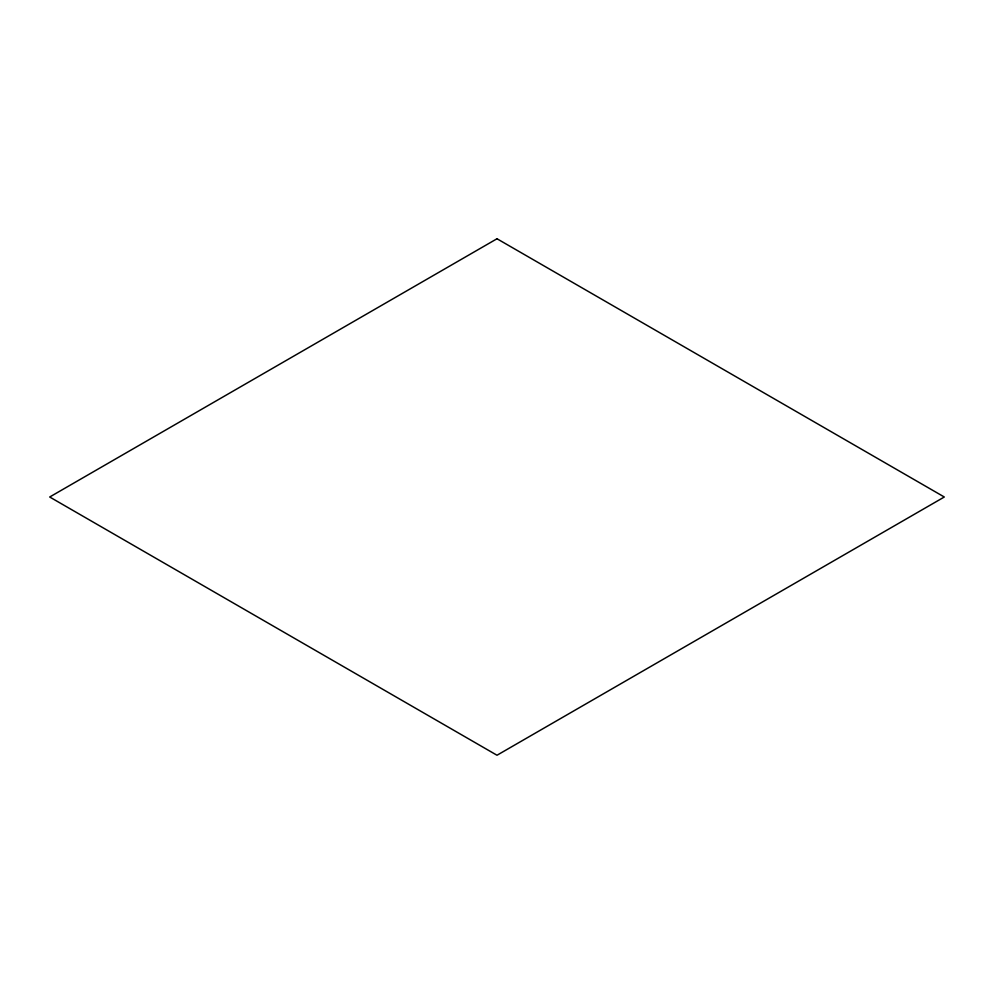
<?xml version="1.0" encoding="UTF-8"?>
<svg xmlns="http://www.w3.org/2000/svg" width="994" height="994" viewBox="0 0 994 994"><rect width="100%" height="100%" fill="white"/><g stroke="black" fill="none" stroke-linecap="round" stroke-linejoin="round"><path stroke-width="1.49" d="M497 238.759L49.7 497L497 755.241L944.3 497L497 238.759"/></g></svg>
